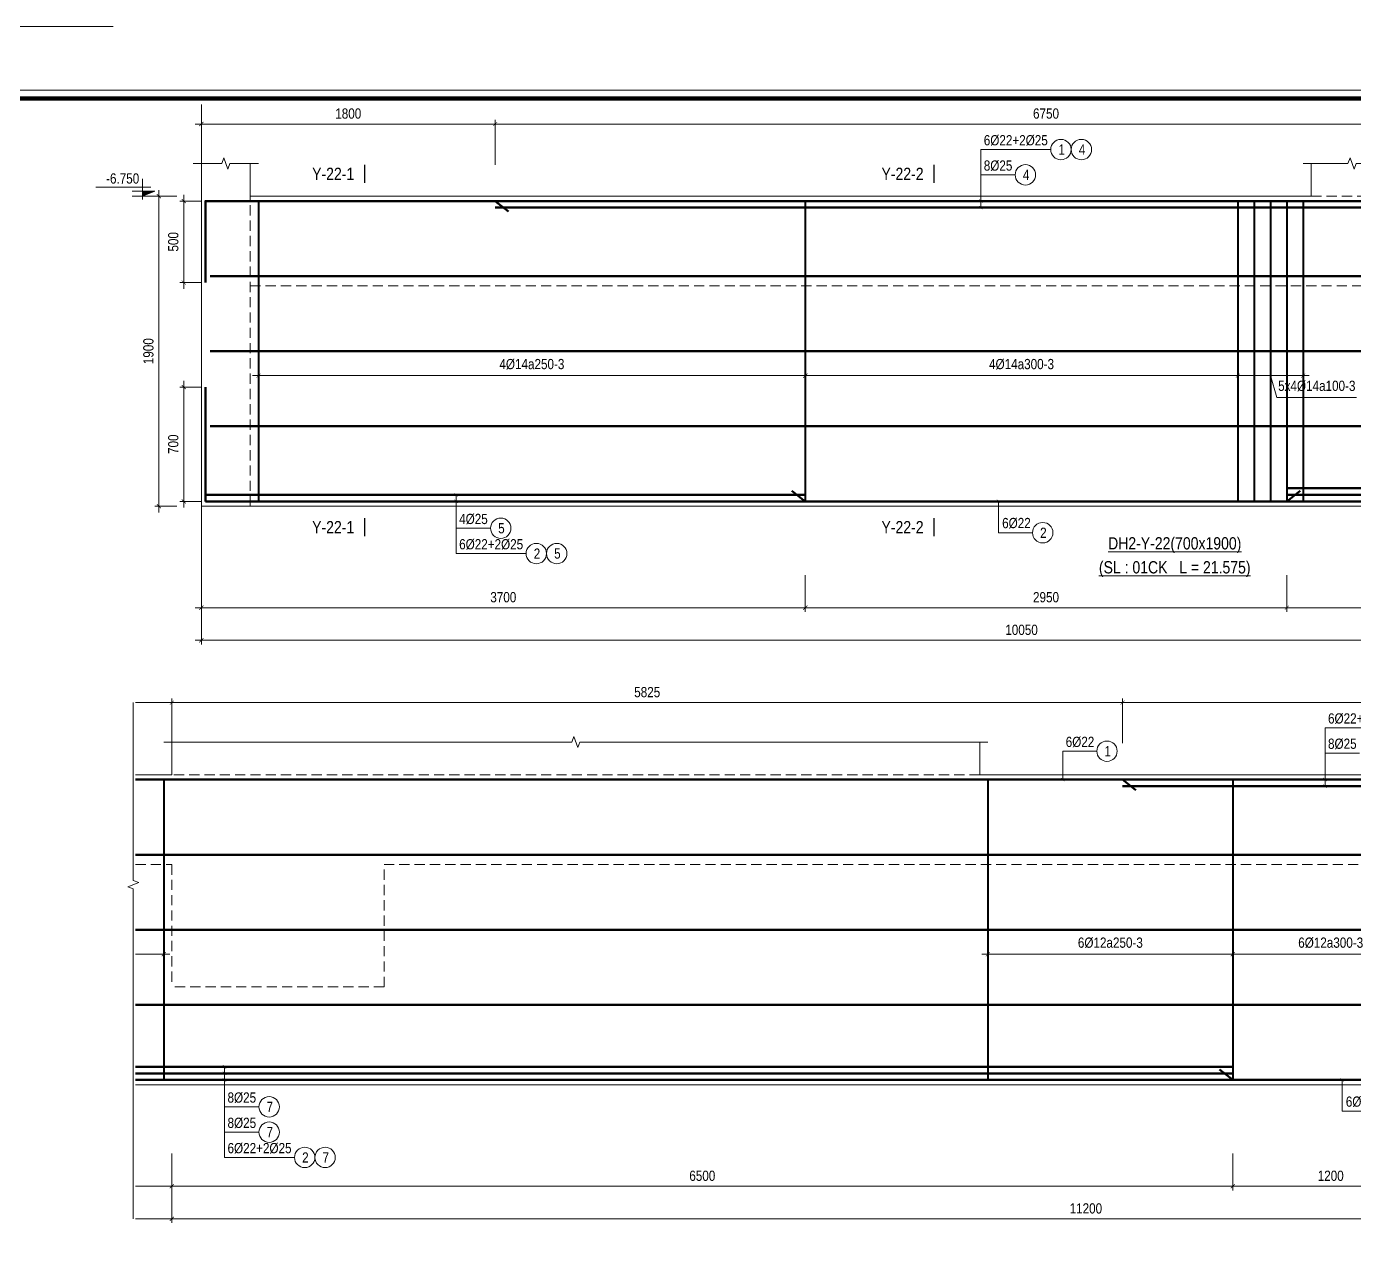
# Model space of a CAD drawing. Header units: millimetres. Extents: x 3014920 to 3563667, y -1638653 to -1356471.
# Drawn here: x 3280740 to 3288876, y -1613131 to -1605675 of the extents above; entities that cross this region are included whole.
import ezdxf
from ezdxf.enums import TextEntityAlignment as Align
from ezdxf.xclip import XClip

# ---------------------------------------------------------------- set-up
doc = ezdxf.new("R2010")
doc.units = ezdxf.units.MM
doc.header["$MEASUREMENT"] = 0
doc.header["$XCLIPFRAME"] = 0
doc.header["$PDMODE"] = 2
for name, pattern in [('6 TANG DIEN HINH 14-15$0$ACAD_ISO10W100', [18, 12, -3, 0, -3]), ('ACAD_ISO04W100', [30, 24, -3, 0, -3]), ('HIDDEN', [0.375, 0.25, -0.125])]:
    doc.linetypes.add(name, pattern=pattern)
doc.layers.get('0').update_dxf_attribs({"lineweight": 9})
doc.layers.get('Defpoints').update_dxf_attribs({"color": 10, "lineweight": 0})
for name, color, linetype, lineweight in [('CDAI', 21, 'Continuous', 40), ('CTHEP', 50, 'Continuous', 50), ('DBAO', 90, 'Continuous', 13), ('DGIONG', 130, 'Continuous', 13), ('DMo', 9, 'HIDDEN', 9), ('HATCH', 154, 'Continuous', 9), ('KTH', 154, 'Continuous', 9), ('Net khuat', 8, 'HIDDEN', 13), ('TEXT', 7, 'Continuous', 15), ('TRUC', 251, 'ACAD_ISO04W100', 9)]:
    doc.layers.add(name, color=color, linetype=linetype, lineweight=lineweight)
doc.styles.add('Star-HelCon', font='VHELVCN_0.TTF')
doc.styles.add('TTP-HelCon', font='VHELVCN_0.TTF')
doc.styles.add('VNI-HELVE-CONDENSE', font='VHELVCN_0.TTF')
doc.dimstyles.new('kc-25', dxfattribs={"dimtxt": 62.5, "dimasz": 20, "dimexe": 20, "dimexo": 50, "dimgap": 25, "dimtad": 3, "dimdec": 0, "dimzin": 0, "dimdsep": 46, "dimtxsty": 'VNI-HELVE-CONDENSE', "dimblk": 'DIM', "dimcen": 2.5, "dimclrd": 256, "dimclre": 154, "dimclrt": 7, "dimaunit": 1, "dimadec": 0, "dimazin": 0, "dimtfac": 1, "dimtdec": 0, "dimtix": 1, "dimtmove": 0, "dimatfit": 3, "dimldrblk": 'DOT', "dimfxl": 1, "dimtolj": 1, "dimtzin": 0, "dimarcsym": 0})
doc.dimstyles.new('TTP-25', dxfattribs={"dimscale": 25, "dimtxt": 2.5, "dimasz": 1, "dimexe": 1, "dimexo": 1, "dimgap": 0.09, "dimtad": 0, "dimdec": 4, "dimrnd": 1, "dimzin": 9, "dimdsep": 46, "dimtxsty": 'TTP-HelCon', "dimblk": 'ARCHTICK', "dimcen": 0.09, "dimdle": 1.5, "dimclrd": 256, "dimclre": 256, "dimclrt": 7, "dimadec": 0, "dimazin": 0, "dimtfac": 1, "dimtdec": 4, "dimtmove": 0, "dimatfit": 3, "dimldrblk": 'ARCHTICK', "dimfxl": 1, "dimtvp": 1, "dimtolj": 1, "dimtzin": 0, "dimarcsym": 0})

# ---------------------------------------------------------------- blocks, each defined once
blk = doc.blocks.new('_ArchTick')
at = {"color": 0, "linetype": 'ByBlock', "const_width": 0.15}
blk.add_lwpolyline([(-0.5, -0.5), (0.5, 0.5)], dxfattribs=at)
blk = doc.blocks.new('*D2799')
at = {"layer": 'Defpoints', "color": 0, "transparency": 16777216}
for p in [(1500, -2296.5), (11550, -2296.5), (1500, -2721.4)]:
    blk.add_point(p, dxfattribs=at)
at = {"layer": 'KTH', "lineweight": -2, "transparency": 16777216}
for p, q in [((1500, -2321.5), (1500, -2746.4)), ((11550, -2321.5), (11550, -2746.4)), ((11587.5, -2721.4), (1462.5, -2721.4))]:
    blk.add_line(p, q, dxfattribs=at)
at = {"layer": 'KTH', "lineweight": -2, "transparency": 16777216, "xscale": 25, "yscale": 25, "zscale": 25, "rotation": 180}
blk.add_blockref('_ArchTick', (1500, -2721.4), dxfattribs=at)
at = {"layer": 'KTH', "lineweight": -2, "transparency": 16777216, "xscale": 25, "yscale": 25, "zscale": 25}
blk.add_blockref('_ArchTick', (11550, -2721.4), dxfattribs=at)
at = {"layer": 'KTH', "color": 7, "transparency": 16777216, "insert": (6525, -2657.6), "char_height": 62.5, "attachment_point": 5, "style": 'TTP-HelCon'}
blk.add_mtext('\\A1;10050', dxfattribs=at)
blk = doc.blocks.new('*D2800')
at = {"layer": 'Defpoints', "color": 0, "transparency": 16777216}
for p in [(3300, 441.7), (3300, 167.7), (10050, 167.7)]:
    blk.add_point(p, dxfattribs=at)
at = {"layer": 'KTH', "lineweight": -2, "transparency": 16777216}
for p, q in [((10087.5, 441.7), (3262.5, 441.7)), ((3300, 192.7), (3300, 466.7)), ((10050, 192.7), (10050, 466.7))]:
    blk.add_line(p, q, dxfattribs=at)
at = {"layer": 'KTH', "lineweight": -2, "transparency": 16777216, "xscale": 25, "yscale": 25, "zscale": 25, "rotation": 180}
blk.add_blockref('_ArchTick', (3300, 441.7), dxfattribs=at)
at = {"layer": 'KTH', "lineweight": -2, "transparency": 16777216, "xscale": 25, "yscale": 25, "zscale": 25}
blk.add_blockref('_ArchTick', (10050, 441.7), dxfattribs=at)
at = {"layer": 'KTH', "color": 7, "transparency": 16777216, "insert": (6675, 505.5), "char_height": 62.5, "attachment_point": 5, "style": 'TTP-HelCon'}
blk.add_mtext('\\A1;6750', dxfattribs=at)
blk = doc.blocks.new('*D2801')
at = {"layer": 'Defpoints', "color": 0, "transparency": 16777216}
for p in [(1500, 441.7), (1500, 167.7), (3300, 167.7)]:
    blk.add_point(p, dxfattribs=at)
at = {"layer": 'KTH', "lineweight": -2, "transparency": 16777216}
for p, q in [((3337.5, 441.7), (1462.5, 441.7)), ((1500, 192.7), (1500, 466.7)), ((3300, 192.7), (3300, 466.7))]:
    blk.add_line(p, q, dxfattribs=at)
at = {"layer": 'KTH', "lineweight": -2, "transparency": 16777216, "xscale": 25, "yscale": 25, "zscale": 25, "rotation": 180}
blk.add_blockref('_ArchTick', (1500, 441.7), dxfattribs=at)
at = {"layer": 'KTH', "lineweight": -2, "transparency": 16777216, "xscale": 25, "yscale": 25, "zscale": 25}
blk.add_blockref('_ArchTick', (3300, 441.7), dxfattribs=at)
at = {"layer": 'KTH', "color": 7, "transparency": 16777216, "insert": (2400, 505.5), "char_height": 62.5, "attachment_point": 5, "style": 'TTP-HelCon'}
blk.add_mtext('\\A1;1800', dxfattribs=at)
blk = doc.blocks.new('*D2802')
at = {"layer": 'Defpoints', "color": 0, "transparency": 16777216}
for p in [(1500, -2296.5), (5200, -2296.5), (5200, -2521.5)]:
    blk.add_point(p, dxfattribs=at)
at = {"layer": 'KTH', "lineweight": -2, "transparency": 16777216}
for p, q in [((1500, -2321.5), (1500, -2546.5)), ((5200, -2321.5), (5200, -2546.5)), ((1462.5, -2521.5), (5237.5, -2521.5))]:
    blk.add_line(p, q, dxfattribs=at)
at = {"layer": 'KTH', "lineweight": -2, "transparency": 16777216, "xscale": 25, "yscale": 25, "zscale": 25, "rotation": 180}
blk.add_blockref('_ArchTick', (1500, -2521.5), dxfattribs=at)
at = {"layer": 'KTH', "lineweight": -2, "transparency": 16777216, "xscale": 25, "yscale": 25, "zscale": 25}
blk.add_blockref('_ArchTick', (5200, -2521.5), dxfattribs=at)
at = {"layer": 'KTH', "color": 7, "transparency": 16777216, "insert": (3350, -2457.6), "char_height": 62.5, "attachment_point": 5, "style": 'TTP-HelCon'}
blk.add_mtext('\\A1;3700', dxfattribs=at)
blk = doc.blocks.new('*D2803')
at = {"layer": 'Defpoints', "color": 0, "transparency": 16777216}
for p in [(5200, -2296.5), (8150, -2296.5), (8150, -2521.5)]:
    blk.add_point(p, dxfattribs=at)
at = {"layer": 'KTH', "lineweight": -2, "transparency": 16777216}
for p, q in [((5200, -2321.5), (5200, -2546.5)), ((8150, -2321.5), (8150, -2546.5)), ((5162.5, -2521.5), (8187.5, -2521.5))]:
    blk.add_line(p, q, dxfattribs=at)
at = {"layer": 'KTH', "lineweight": -2, "transparency": 16777216, "xscale": 25, "yscale": 25, "zscale": 25, "rotation": 180}
blk.add_blockref('_ArchTick', (5200, -2521.5), dxfattribs=at)
at = {"layer": 'KTH', "lineweight": -2, "transparency": 16777216, "xscale": 25, "yscale": 25, "zscale": 25}
blk.add_blockref('_ArchTick', (8150, -2521.5), dxfattribs=at)
at = {"layer": 'KTH', "color": 7, "transparency": 16777216, "insert": (6675, -2457.6), "char_height": 62.5, "attachment_point": 5, "style": 'TTP-HelCon'}
blk.add_mtext('\\A1;2950', dxfattribs=at)
blk = doc.blocks.new('*D2804')
at = {"layer": 'Defpoints', "color": 0, "transparency": 16777216}
for p in [(1850, -602.9), (5200, -602.9), (5200, -1100)]:
    blk.add_point(p, dxfattribs=at)
at = {"layer": 'KTH', "lineweight": -2, "transparency": 16777216}
for p, q in [((1850, -627.9), (1850, -1125)), ((5200, -627.9), (5200, -1125)), ((1812.5, -1100), (5237.5, -1100))]:
    blk.add_line(p, q, dxfattribs=at)
at = {"layer": 'KTH', "lineweight": -2, "transparency": 16777216, "xscale": 25, "yscale": 25, "zscale": 25, "rotation": 180}
blk.add_blockref('_ArchTick', (1850, -1100), dxfattribs=at)
at = {"layer": 'KTH', "lineweight": -2, "transparency": 16777216, "xscale": 25, "yscale": 25, "zscale": 25}
blk.add_blockref('_ArchTick', (5200, -1100), dxfattribs=at)
at = {"layer": 'KTH', "color": 7, "transparency": 16777216, "insert": (3525, -1030.1), "char_height": 62.5, "attachment_point": 5, "style": 'TTP-HelCon'}
blk.add_mtext('\\A1;4Þ14a250-3', dxfattribs=at)
blk = doc.blocks.new('*D2805')
at = {"layer": 'Defpoints', "color": 0, "transparency": 16777216}
for p in [(5200, -602.9), (7850, -602.9), (7850, -1100)]:
    blk.add_point(p, dxfattribs=at)
at = {"layer": 'KTH', "lineweight": -2, "transparency": 16777216}
for p, q in [((5200, -627.9), (5200, -1125)), ((7850, -627.9), (7850, -1125)), ((5162.5, -1100), (7887.5, -1100))]:
    blk.add_line(p, q, dxfattribs=at)
at = {"layer": 'KTH', "lineweight": -2, "transparency": 16777216, "xscale": 25, "yscale": 25, "zscale": 25, "rotation": 180}
blk.add_blockref('_ArchTick', (5200, -1100), dxfattribs=at)
at = {"layer": 'KTH', "lineweight": -2, "transparency": 16777216, "xscale": 25, "yscale": 25, "zscale": 25}
blk.add_blockref('_ArchTick', (7850, -1100), dxfattribs=at)
at = {"layer": 'KTH', "color": 7, "transparency": 16777216, "insert": (6525, -1030.1), "char_height": 62.5, "attachment_point": 5, "style": 'TTP-HelCon'}
blk.add_mtext('\\A1;4Þ14a300-3', dxfattribs=at)
blk = doc.blocks.new('DIM')
h = blk.add_hatch(color=1)
h.paths.add_polyline_path([(0.49, 0.29, 1), (0.29, 0.49), (-0.19, 0), (0.19, 0)])
h.paths.add_polyline_path([(0.19, 0), (-0.19, 0), (-0.49, -0.29, 1), (-0.29, -0.49)])
at = {"color": 9}
for p, q in [((-0.19, 0), (-1.5, 0)), ((0.19, 0), (1.5, 0))]:
    blk.add_line(p, q, dxfattribs=at)
at = {"color": 1}
for p, q in [((-0.49, -0.29), (0.29, 0.49)), ((-0.29, -0.49), (0.49, 0.29)), ((-0.19, 0), (0.19, 0))]:
    blk.add_line(p, q, dxfattribs=at)
blk.add_arc((-0.39, -0.39), 0.138, 135, 315, dxfattribs=at)
blk = doc.blocks.new('*D2807')
at = {"layer": 'Defpoints', "color": 0, "transparency": 16777216}
for p in [(1375.6, 0), (1239.6, -1900), (1375.6, -1900)]:
    blk.add_point(p, dxfattribs=at)
at = {"layer": 'KTH', "lineweight": -2, "transparency": 16777216}
for p, q in [((1350.6, 0), (1214.6, 0)), ((1239.6, 37.5), (1239.6, -1937.5)), ((1350.6, -1900), (1214.6, -1900))]:
    blk.add_line(p, q, dxfattribs=at)
at = {"layer": 'KTH', "lineweight": -2, "transparency": 16777216, "xscale": 25, "yscale": 25, "zscale": 25}
for p, rotation in [((1239.6, 0), 90), ((1239.6, -1900), 270)]:
    blk.add_blockref('_ArchTick', p, dxfattribs=dict(at, rotation=rotation))
at = {"layer": 'KTH', "color": 7, "transparency": 16777216, "insert": (1175.7, -950), "char_height": 62.5, "attachment_point": 5, "rotation": 90, "style": 'TTP-HelCon'}
blk.add_mtext('\\A1;1900', dxfattribs=at)
blk = doc.blocks.new('CODE')
at = {"layer": 'DBAO'}
for p, q in [((-62.5, -20), (-62.5, 105)), ((-62.5, 0), (-137.5, 30)), ((-137.5, 30), (0, 30)), ((-137.5, 0), (0, 0)), ((-112.5, 55), (223.6, 55))]:
    blk.add_line(p, q, dxfattribs=at)
at = {"layer": 'HATCH', "color": 1}
blk.add_solid([(-62.5, 0), (-137.5, 30), (-62.5, 30)], dxfattribs=at)
blk = doc.blocks.new('*D2808')
at = {"layer": 'Defpoints', "color": 0, "transparency": 16777216}
for p in [(9250, -602.9), (11500, -602.9), (9250, -1100)]:
    blk.add_point(p, dxfattribs=at)
at = {"layer": 'KTH', "lineweight": -2, "transparency": 16777216}
for p, q in [((9250, -627.9), (9250, -1125)), ((11500, -627.9), (11500, -1125)), ((11537.5, -1100), (9212.5, -1100))]:
    blk.add_line(p, q, dxfattribs=at)
at = {"layer": 'KTH', "lineweight": -2, "transparency": 16777216, "xscale": 25, "yscale": 25, "zscale": 25, "rotation": 180}
blk.add_blockref('_ArchTick', (9250, -1100), dxfattribs=at)
at = {"layer": 'KTH', "lineweight": -2, "transparency": 16777216, "xscale": 25, "yscale": 25, "zscale": 25}
blk.add_blockref('_ArchTick', (11500, -1100), dxfattribs=at)
at = {"layer": 'KTH', "color": 7, "transparency": 16777216, "insert": (10375, -1030.1), "char_height": 62.5, "attachment_point": 5, "style": 'TTP-HelCon'}
blk.add_mtext('\\A1;6Þ12a250-3', dxfattribs=at)
blk = doc.blocks.new('*D2790')
at = {"layer": 'Defpoints', "color": 0, "transparency": 16777216}
for p in [(11550, 441.7), (10050, 167.7), (11550, 167.7)]:
    blk.add_point(p, dxfattribs=at)
at = {"layer": 'KTH', "lineweight": -2, "transparency": 16777216}
for p, q in [((10012.5, 441.7), (11587.5, 441.7)), ((10050, 192.7), (10050, 466.7)), ((11550, 192.7), (11550, 466.7))]:
    blk.add_line(p, q, dxfattribs=at)
at = {"layer": 'KTH', "lineweight": -2, "transparency": 16777216, "xscale": 25, "yscale": 25, "zscale": 25, "rotation": 180}
blk.add_blockref('_ArchTick', (10050, 441.7), dxfattribs=at)
at = {"layer": 'KTH', "lineweight": -2, "transparency": 16777216, "xscale": 25, "yscale": 25, "zscale": 25}
blk.add_blockref('_ArchTick', (11550, 441.7), dxfattribs=at)
at = {"layer": 'KTH', "color": 7, "transparency": 16777216, "insert": (10800, 505.5), "char_height": 62.5, "attachment_point": 5, "style": 'TTP-HelCon'}
blk.add_mtext('\\A1;1500', dxfattribs=at)
blk = doc.blocks.new('*D2791')
at = {"layer": 'Defpoints', "color": 0, "transparency": 16777216}
for p in [(17375, 441.7), (11550, 167.7), (17375, 167.7)]:
    blk.add_point(p, dxfattribs=at)
at = {"layer": 'KTH', "lineweight": -2, "transparency": 16777216}
for p, q in [((11512.5, 441.7), (17412.5, 441.7)), ((11550, 192.7), (11550, 466.7)), ((17375, 192.7), (17375, 466.7))]:
    blk.add_line(p, q, dxfattribs=at)
at = {"layer": 'KTH', "lineweight": -2, "transparency": 16777216, "xscale": 25, "yscale": 25, "zscale": 25, "rotation": 180}
blk.add_blockref('_ArchTick', (11550, 441.7), dxfattribs=at)
at = {"layer": 'KTH', "lineweight": -2, "transparency": 16777216, "xscale": 25, "yscale": 25, "zscale": 25}
blk.add_blockref('_ArchTick', (17375, 441.7), dxfattribs=at)
at = {"layer": 'KTH', "color": 7, "transparency": 16777216, "insert": (14462.5, 505.5), "char_height": 62.5, "attachment_point": 5, "style": 'TTP-HelCon'}
blk.add_mtext('\\A1;5825', dxfattribs=at)
blk = doc.blocks.new('*D2792')
at = {"layer": 'Defpoints', "color": 0, "transparency": 16777216}
for p in [(17375, 441.7), (17375, 167.7), (21475, 167.7)]:
    blk.add_point(p, dxfattribs=at)
at = {"layer": 'KTH', "lineweight": -2, "transparency": 16777216}
for p, q in [((21512.5, 441.7), (17337.5, 441.7)), ((17375, 192.7), (17375, 466.7)), ((21475, 192.7), (21475, 466.7))]:
    blk.add_line(p, q, dxfattribs=at)
at = {"layer": 'KTH', "lineweight": -2, "transparency": 16777216, "xscale": 25, "yscale": 25, "zscale": 25, "rotation": 180}
blk.add_blockref('_ArchTick', (17375, 441.7), dxfattribs=at)
at = {"layer": 'KTH', "lineweight": -2, "transparency": 16777216, "xscale": 25, "yscale": 25, "zscale": 25}
blk.add_blockref('_ArchTick', (21475, 441.7), dxfattribs=at)
at = {"layer": 'KTH', "color": 7, "transparency": 16777216, "insert": (19425, 505.5), "char_height": 62.5, "attachment_point": 5, "style": 'TTP-HelCon'}
blk.add_mtext('\\A1;4100', dxfattribs=at)
blk = doc.blocks.new('*D2793')
at = {"layer": 'Defpoints', "color": 0, "transparency": 16777216}
for p in [(18050, -602.9), (19250, -602.9), (18050, -1100)]:
    blk.add_point(p, dxfattribs=at)
at = {"layer": 'KTH', "lineweight": -2, "transparency": 16777216}
for p, q in [((18050, -627.9), (18050, -1125)), ((19250, -627.9), (19250, -1125)), ((19287.5, -1100), (18012.5, -1100))]:
    blk.add_line(p, q, dxfattribs=at)
at = {"layer": 'KTH', "lineweight": -2, "transparency": 16777216, "xscale": 25, "yscale": 25, "zscale": 25, "rotation": 180}
blk.add_blockref('_ArchTick', (18050, -1100), dxfattribs=at)
at = {"layer": 'KTH', "lineweight": -2, "transparency": 16777216, "xscale": 25, "yscale": 25, "zscale": 25}
blk.add_blockref('_ArchTick', (19250, -1100), dxfattribs=at)
at = {"layer": 'KTH', "color": 7, "transparency": 16777216, "insert": (18650, -1030.1), "char_height": 62.5, "attachment_point": 5, "style": 'TTP-HelCon'}
blk.add_mtext('\\A1;6Þ12a300-3', dxfattribs=at)
blk = doc.blocks.new('*D2795')
at = {"layer": 'Defpoints', "color": 0, "transparency": 16777216}
for p in [(8150, -2296.5), (11550, -2296.5), (8150, -2521.5)]:
    blk.add_point(p, dxfattribs=at)
at = {"layer": 'KTH', "lineweight": -2, "transparency": 16777216}
for p, q in [((8150, -2321.5), (8150, -2546.5)), ((11550, -2321.5), (11550, -2546.5)), ((11587.5, -2521.5), (8112.5, -2521.5))]:
    blk.add_line(p, q, dxfattribs=at)
at = {"layer": 'KTH', "lineweight": -2, "transparency": 16777216, "xscale": 25, "yscale": 25, "zscale": 25, "rotation": 180}
blk.add_blockref('_ArchTick', (8150, -2521.5), dxfattribs=at)
at = {"layer": 'KTH', "lineweight": -2, "transparency": 16777216, "xscale": 25, "yscale": 25, "zscale": 25}
blk.add_blockref('_ArchTick', (11550, -2521.5), dxfattribs=at)
at = {"layer": 'KTH', "color": 7, "transparency": 16777216, "insert": (9850, -2457.6), "char_height": 62.5, "attachment_point": 5, "style": 'TTP-HelCon'}
blk.add_mtext('\\A1;3400', dxfattribs=at)
blk = doc.blocks.new('*D2796')
at = {"layer": 'Defpoints', "color": 0, "transparency": 16777216}
for p in [(11550, -2296.5), (18050, -2296.5), (18050, -2521.5)]:
    blk.add_point(p, dxfattribs=at)
at = {"layer": 'KTH', "lineweight": -2, "transparency": 16777216}
for p, q in [((11550, -2321.5), (11550, -2546.5)), ((18050, -2321.5), (18050, -2546.5)), ((11512.5, -2521.5), (18087.5, -2521.5))]:
    blk.add_line(p, q, dxfattribs=at)
at = {"layer": 'KTH', "lineweight": -2, "transparency": 16777216, "xscale": 25, "yscale": 25, "zscale": 25, "rotation": 180}
blk.add_blockref('_ArchTick', (11550, -2521.5), dxfattribs=at)
at = {"layer": 'KTH', "lineweight": -2, "transparency": 16777216, "xscale": 25, "yscale": 25, "zscale": 25}
blk.add_blockref('_ArchTick', (18050, -2521.5), dxfattribs=at)
at = {"layer": 'KTH', "color": 7, "transparency": 16777216, "insert": (14800, -2457.6), "char_height": 62.5, "attachment_point": 5, "style": 'TTP-HelCon'}
blk.add_mtext('\\A1;6500', dxfattribs=at)
blk = doc.blocks.new('*D2797')
at = {"layer": 'Defpoints', "color": 0, "transparency": 16777216}
for p in [(18050, -2296.5), (19250, -2296.5), (19250, -2521.5)]:
    blk.add_point(p, dxfattribs=at)
at = {"layer": 'KTH', "lineweight": -2, "transparency": 16777216}
for p, q in [((18050, -2321.5), (18050, -2546.5)), ((19250, -2321.5), (19250, -2546.5)), ((18012.5, -2521.5), (19287.5, -2521.5))]:
    blk.add_line(p, q, dxfattribs=at)
at = {"layer": 'KTH', "lineweight": -2, "transparency": 16777216, "xscale": 25, "yscale": 25, "zscale": 25, "rotation": 180}
blk.add_blockref('_ArchTick', (18050, -2521.5), dxfattribs=at)
at = {"layer": 'KTH', "lineweight": -2, "transparency": 16777216, "xscale": 25, "yscale": 25, "zscale": 25}
blk.add_blockref('_ArchTick', (19250, -2521.5), dxfattribs=at)
at = {"layer": 'KTH', "color": 7, "transparency": 16777216, "insert": (18650, -2457.6), "char_height": 62.5, "attachment_point": 5, "style": 'TTP-HelCon'}
blk.add_mtext('\\A1;1200', dxfattribs=at)
blk = doc.blocks.new('*D2798')
at = {"layer": 'Defpoints', "color": 0, "transparency": 16777216}
for p in [(11550, -2296.5), (22750, -2496.4), (22750, -2721.4)]:
    blk.add_point(p, dxfattribs=at)
at = {"layer": 'KTH', "lineweight": -2, "transparency": 16777216}
for p, q in [((11550, -2321.5), (11550, -2746.4)), ((22750, -2521.4), (22750, -2746.4)), ((11512.5, -2721.4), (22787.5, -2721.4))]:
    blk.add_line(p, q, dxfattribs=at)
at = {"layer": 'KTH', "lineweight": -2, "transparency": 16777216, "xscale": 25, "yscale": 25, "zscale": 25, "rotation": 180}
blk.add_blockref('_ArchTick', (11550, -2721.4), dxfattribs=at)
at = {"layer": 'KTH', "lineweight": -2, "transparency": 16777216, "xscale": 25, "yscale": 25, "zscale": 25}
blk.add_blockref('_ArchTick', (22750, -2721.4), dxfattribs=at)
at = {"layer": 'KTH', "color": 7, "transparency": 16777216, "insert": (17150, -2657.6), "char_height": 62.5, "attachment_point": 5, "style": 'TTP-HelCon'}
blk.add_mtext('\\A1;11200', dxfattribs=at)
blk = doc.blocks.new('MC')
at = {"layer": 'CTHEP', "const_width": 10, "elevation": 0}
blk.add_lwpolyline([(36, 150), (36, 0)], dxfattribs=at)
at = {"layer": 'TEXT', "style": 'TTP-HelCon'}
blk.add_attdef('A', text='', height=100, dxfattribs=at).set_placement((-50, 26), align=Align.RIGHT)
blk = doc.blocks.new('*D2787')
at = {"layer": 'Defpoints', "color": 0, "transparency": 16777216}
for p in [(16550, -608.6), (18050, -602.9), (16550, -1100)]:
    blk.add_point(p, dxfattribs=at)
at = {"layer": 'KTH', "lineweight": -2, "transparency": 16777216}
for p, q in [((16550, -633.6), (16550, -1125)), ((18050, -627.9), (18050, -1125)), ((18087.5, -1100), (16512.5, -1100))]:
    blk.add_line(p, q, dxfattribs=at)
at = {"layer": 'KTH', "lineweight": -2, "transparency": 16777216, "xscale": 25, "yscale": 25, "zscale": 25, "rotation": 180}
blk.add_blockref('_ArchTick', (16550, -1100), dxfattribs=at)
at = {"layer": 'KTH', "lineweight": -2, "transparency": 16777216, "xscale": 25, "yscale": 25, "zscale": 25}
blk.add_blockref('_ArchTick', (18050, -1100), dxfattribs=at)
at = {"layer": 'KTH', "color": 7, "transparency": 16777216, "insert": (17300, -1030.1), "char_height": 62.5, "attachment_point": 5, "style": 'TTP-HelCon'}
blk.add_mtext('\\A1;6Þ12a250-3', dxfattribs=at)
blk = doc.blocks.new('*D2783')
at = {"layer": 'Defpoints', "color": 0, "transparency": 16777216}
for p in [(1392.1, -30), (1524.5, -30), (1524.5, -530)]:
    blk.add_point(p, dxfattribs=at)
at = {"layer": 'KTH', "lineweight": -2, "transparency": 16777216}
for p, q in [((1392.1, -567.5), (1392.1, 7.5)), ((1499.5, -30), (1367.1, -30)), ((1499.5, -530), (1367.1, -530))]:
    blk.add_line(p, q, dxfattribs=at)
at = {"layer": 'KTH', "lineweight": -2, "transparency": 16777216, "xscale": 25, "yscale": 25, "zscale": 25}
for p, rotation in [((1392.1, -30), 90), ((1392.1, -530), 270)]:
    blk.add_blockref('_ArchTick', p, dxfattribs=dict(at, rotation=rotation))
at = {"layer": 'KTH', "color": 7, "transparency": 16777216, "insert": (1328.3, -280), "char_height": 62.5, "attachment_point": 5, "rotation": 90, "style": 'TTP-HelCon'}
blk.add_mtext('\\A1;500', dxfattribs=at)
blk = doc.blocks.new('*D2784')
at = {"layer": 'Defpoints', "color": 0, "transparency": 16777216}
for p in [(1524.5, -1170), (1392.1, -1870), (1524.5, -1870)]:
    blk.add_point(p, dxfattribs=at)
at = {"layer": 'KTH', "lineweight": -2, "transparency": 16777216}
for p, q in [((1392.1, -1132.5), (1392.1, -1907.5)), ((1499.5, -1170), (1367.1, -1170)), ((1499.5, -1870), (1367.1, -1870))]:
    blk.add_line(p, q, dxfattribs=at)
at = {"layer": 'KTH', "lineweight": -2, "transparency": 16777216, "xscale": 25, "yscale": 25, "zscale": 25}
for p, rotation in [((1392.1, -1170), 90), ((1392.1, -1870), 270)]:
    blk.add_blockref('_ArchTick', p, dxfattribs=dict(at, rotation=rotation))
at = {"layer": 'KTH', "color": 7, "transparency": 16777216, "insert": (1328.3, -1520), "char_height": 62.5, "attachment_point": 5, "rotation": 90, "style": 'TTP-HelCon'}
blk.add_mtext('\\A1;700', dxfattribs=at)
blk = doc.blocks.new('*D2810')
at = {"layer": 'Defpoints', "color": 0, "transparency": 16777216}
for p in [(7850, -602.9), (8250, -602.9), (7850, -1100)]:
    blk.add_point(p, dxfattribs=at)
at = {"layer": 'KTH', "lineweight": -2, "transparency": 16777216}
for p, q in [((7850, -627.9), (7850, -1125)), ((8250, -627.9), (8250, -1125)), ((8287.5, -1100), (7812.5, -1100)), ((8050, -1100), (8090, -1233.3)), ((8090, -1233.3), (8577.6, -1233.3))]:
    blk.add_line(p, q, dxfattribs=at)
at = {"layer": 'KTH', "lineweight": -2, "transparency": 16777216, "xscale": 25, "yscale": 25, "zscale": 25, "rotation": 180}
blk.add_blockref('_ArchTick', (7850, -1100), dxfattribs=at)
at = {"layer": 'KTH', "lineweight": -2, "transparency": 16777216, "xscale": 25, "yscale": 25, "zscale": 25}
blk.add_blockref('_ArchTick', (8250, -1100), dxfattribs=at)
at = {"layer": 'KTH', "color": 7, "transparency": 16777216, "insert": (8333.8, -1163.3), "char_height": 62.5, "attachment_point": 5, "style": 'TTP-HelCon'}
blk.add_mtext('\\A1;5x4Þ14a100-3', dxfattribs=at)
blk = doc.blocks.new('CHG_XX_Khung ten')
blk.add_lwpolyline([(15, 579), (826, 579), (826, 15), (15, 15)], close=True)
at = {"color": 4, "linetype": 'Continuous', "const_width": 1}
blk.add_lwpolyline([(17, 577), (824, 577), (824, 17), (17, 17)], close=True, dxfattribs=at)
at = {"layer": 'Defpoints', "color": 1, "ltscale": 2}
blk.add_lwpolyline([(40.06, 594), (0, 594), (0, 554)], dxfattribs=at)
blk = doc.blocks.new('2Y-22')
for p in [(5199.9925, -490), (5199.9925, -950), (5199.9925, -1410)]:
    blk.add_point(p)
at = {"layer": 'CDAI'}
for points in [[(1849.9925, -30), (1849.9925, -1870)], [(5199.9925, -30), (5199.9925, -1870)], [(7849.99478, -30.00001), (7849.99478, -1870.00001)], [(7949.99478, -30.00001), (7949.99478, -1870.00001)], [(8049.99478, -30.00001), (8049.99478, -1870.00001)], [(8149.99478, -30.00001), (8149.99478, -1870.00001)], [(8249.99478, -30.00001), (8249.99478, -1870.00001)], [(11499.99978, -30), (11499.99978, -1870)], [(16549.99599, -30), (16549.99599, -1870)], [(18049.99599, -30), (18049.99599, -1870)], [(18049.99599, -30), (18049.99599, -1870)]]:
    blk.add_lwpolyline(points, dxfattribs=at)
at = {"layer": 'CTHEP'}
for p, q in [((3381.41839, -94.5255), (3299.9925, -30)), ((17456.42188, -94.5255), (17374.99599, -30)), ((23045, -490), (1554.54176, -490)), ((23045, -950), (1554.54176, -950)), ((1524.54176, -1870), (1524.54176, -1170)), ((23045, -1410), (1554.54176, -1410)), ((1524.54176, -1870), (23045, -1870)), ((5118.56661, -1805.4745), (5199.9925, -1870)), ((8231.42567, -1805.4745), (8149.99978, -1870)), ((17968.57009, -1805.47451), (18049.99599, -1870))]:
    blk.add_line(p, q, dxfattribs=at)
for points in [[(1524.54176, -530), (1524.54176, -30), (23045, -30), (23045, -530)], [(3299.9925, -70), (10049.99978, -70)], [(17374.99599, -70), (21474.99999, -70)], [(5199.9925, -1830), (1524.54176, -1830)], [(8149.99978, -1790), (18049.99599, -1790)], [(8149.99978, -1830), (18049.99599, -1830)]]:
    blk.add_lwpolyline(points, dxfattribs=at)
at = {"layer": 'DBAO', "linetype": 'Continuous'}
for p, q in [((1500, 200), (1500, 0)), ((1800, 200), (1800, 0)), ((8299.99478, 200), (8299.99478, 0)), ((11550, 200), (11550, 0)), ((16500, 200), (16500, 0)), ((1800, 0), (8299.99478, 0)), ((8799.993, 0), (11549.99978, 0)), ((16500, 0), (23075, 0))]:
    blk.add_line(p, q, dxfattribs=at)
at = {"layer": 'DBAO', "linetype": 'Continuous', "flags": 128}
for points in [[(1500, 0), (1500, -1900)], [(23075, 0), (23075, -1900), (1500, -1900)]]:
    blk.add_lwpolyline(points, dxfattribs=at)
at = {"layer": 'DGIONG', "linetype": 'Continuous', "flags": 128}
for points in [[(1850, 200), (1675, 200), (1662.5, 165.65653), (1637.5, 234.34347), (1625, 200), (1450, 200)], [(8849.993, 200), (8574.99389, 200), (8562.49389, 165.65653), (8537.49389, 234.34347), (8524.99389, 200), (8249.97978, 200)], [(16550, 200), (14050, 200), (14037.5, 165.65653), (14012.5, 234.34347), (14000, 200), (11500, 200)]]:
    blk.add_lwpolyline(points, dxfattribs=at)
at = {"layer": 'DGIONG'}
for centre in [(6766.48071, 285.24833), (6891.48071, 285.24833), (6548.59121, 130.26733), (17279.39778, 143.92733), (3334.3366, -2034.94284), (6654.59853, -2062.04426), (12146.19286, -2034.94284), (3552.2261, -2189.92384), (3677.2261, -2189.92384), (12146.19275, -2189.92384), (12364.08225, -2344.90484), (12489.08225, -2344.90484)]:
    blk.add_circle(centre, 62.5, dxfattribs=at)
at = {"layer": 'Net khuat', "ltscale": 250}
for p, q in [((1799.9925, 0), (1800, 0)), ((1799.9925, -1900), (1799.9925, 0)), ((8299.99478, 0), (8799.993, 0)), ((16500, 0), (11549.99978, 0)), ((16699.99879, 0), (16700.00629, 0)), ((1799.9925, -550), (11549.99978, -550)), ((11549.99978, -550), (11549.99978, -1300)), ((12850, -550), (22374.99999, -550)), ((12850, -1300), (12850, -550)), ((12850, -1300), (11550, -1300))]:
    blk.add_line(p, q, dxfattribs=at)
at = {"layer": 'TRUC', "linetype": '6 TANG DIEN HINH 14-15$0$ACAD_ISO10W100', "ltscale": 1250}
blk.add_lwpolyline([(1500, 560.5), (1500, -2389)], dxfattribs=at)
at = {"xscale": 0.75, "yscale": 0.75, "zscale": 0.75}
for p, values in [((2474.04908, 79.50624), {'A': 'Y-22-1'}), ((5962.23238, 79.50624), {'A': 'Y-22-2'})]:
    blk.add_blockref('MC', p, dxfattribs=at).add_auto_attribs(values)
ref = blk.add_blockref('MC', (2474.04908, -1971.55805), dxfattribs=dict(xscale=-0.75, yscale=0.75, zscale=0.75, rotation=180))
ref.add_attrib('A', 'Y-22-1', dxfattribs={"layer": 'TEXT', "height": 75, "style": 'TTP-HelCon'}).set_placement((2436.54908, -2065.68848), align=Align.RIGHT)
ref = blk.add_blockref('MC', (5962.23238, -1971.55805), dxfattribs=dict(xscale=-0.75, yscale=0.75, zscale=0.75, rotation=180))
ref.add_attrib('A', 'Y-22-2', dxfattribs={"layer": 'TEXT', "height": 75, "style": 'TTP-HelCon'}).set_placement((5924.73238, -2065.68848), align=Align.RIGHT)
at = {"layer": 'KTH', "linetype": 'Continuous', "xscale": -1}
blk.add_blockref('CODE', (1077.06194, 0), dxfattribs=at)
at = {"layer": 'TEXT', "style": 'TTP-HelCon'}
for s, p in [('6Þ22+2Þ25', (6293.67283, 311.10128, 0)), ('6Þ22+2Þ25', (18633.54132, 313.51378, 0)), ('8Þ25', (6293.67283, 156.12028, 0)), ('6Þ22', (17026.40955, 169.78028, 0)), ('8Þ25', (18633.54132, 158.53278, 0)), ('4Þ25', (3079.41822, -2009.08989, 0)), ('8Þ25', (11891.27448, -2009.08989, 0)), ('6Þ22', (6406.1103, -2034.1472, 0)), ('6Þ22', (18742.65238, -2034.1472, 0)), ('6Þ22+2Þ25', (3079.41822, -2164.07089, 0)), ('8Þ25', (11891.27438, -2164.07089, 0)), ('6Þ22+2Þ25', (11891.27438, -2319.0519, 0))]:
    blk.add_text(s, height=62.5, dxfattribs=at).set_placement(p)
at = {"layer": 'TEXT', "style": 'Star-HelCon'}
for s, p in [('1', (6770.64738, 285.24833)), ('4', (6895.64738, 285.24833)), ('1', (17283.56444, 143.92733)), ('4', (6552.75788, 130.26733)), ('5', (3338.50327, -2034.94284)), ('2', (6658.7652, -2062.04426)), ('7', (12150.35952, -2034.94284)), ('2', (3556.39277, -2189.92384)), ('5', (3681.39277, -2189.92384)), ('7', (12150.35942, -2189.92384)), ('2', (12368.24892, -2344.90484)), ('7', (12493.24892, -2344.90484))]:
    blk.add_text(s, height=62.5, dxfattribs=at).set_placement(p, align=Align.MIDDLE)
at = {"layer": 'TEXT', "style": 'TTP-HelCon'}
blk.add_text('-6.750', height=62.5, dxfattribs=at).set_placement((1119.32861, 76.99499), align=Align.RIGHT)
for s, p in [('%%UDH2-Y-22(700x1900)', (7463.4655, -2164.60945)), ('%%U(SL : 01CK   L = 21.575)', (7463.4655, -2311.50405))]:
    blk.add_text(s, height=75, dxfattribs=at).set_placement(p, align=Align.CENTER)
at = {"layer": 'KTH'}
for base, p1, p2, picture, middle in [((1500, 441.65978), (3299.9925, 167.65517), (1500, 167.65517), '*D2801', (2399.99625, 505.49311)), ((3299.9925, 441.65978), (10049.99978, 167.65517), (3299.9925, 167.65517), '*D2800', (6674.99614, 505.49311)), ((17374.99599, 441.65978), (21474.99999, 167.65517), (17374.99599, 167.65517), '*D2792', (19424.99799, 505.49311)), ((1500, -2721.4235), (11549.99978, -2296.46776), (1500, -2296.46776), '*D2799', (6524.99989, -2657.59017)), ((5199.9925, -2521.46776), (1500, -2296.46776), (5199.9925, -2296.46776), '*D2802', (3349.99625, -2457.63443)), ((8149.99978, -2521.46776), (5199.9925, -2296.46776), (8149.99978, -2296.46776), '*D2803', (6674.99614, -2457.63443)), ((18049.99599, -2521.46776), (11549.99978, -2296.46776), (18049.99599, -2296.46776), '*D2796', (14799.99788, -2457.63443)), ((19249.99999, -2521.46776), (18049.99599, -2296.46776), (19249.99999, -2296.46776), '*D2797', (18649.99799, -2457.63443))]:
    dim = blk.add_linear_dim(base=base, p1=p1, p2=p2, dimstyle='TTP-25', override={"dimtmove": 1}, dxfattribs=at)
    dim.commit()
    dim.dimension.update_dxf_attribs({"geometry": picture, "text_midpoint": middle})
for base, p1, p2, angle, picture, middle in [((11549.99978, 441.65978), (10049.99978, 167.65517), (11549.99978, 167.65517), 180, '*D2790', (10799.99978, 505.49311)), ((17374.99599, 441.65978), (11549.99978, 167.65517), (17374.99599, 167.65517), 180, '*D2791', (14462.49788, 505.49311)), ((1239.56194, -1900), (1375.56194, 0), (1375.56194, -1900), 90, '*D2807', (1175.72861, -950)), ((1392.08585, -30), (1524.54176, -530), (1524.54176, -30), 90, '*D2783', (1328.25252, -280)), ((1392.08585, -1870), (1524.54176, -1170), (1524.54176, -1870), 90, '*D2784', (1328.25252, -1520)), ((8149.99978, -2521.46776), (11549.99978, -2296.46776), (8149.99978, -2296.46776), 180, '*D2795', (9849.99978, -2457.63443)), ((22750, -2721.4235), (11549.99978, -2296.46776), (22750, -2496.4235), 180, '*D2798', (17149.99989, -2657.59017))]:
    dim = blk.add_linear_dim(base=base, p1=p1, p2=p2, angle=angle, dimstyle='TTP-25', override={"dimtmove": 1}, dxfattribs=at)
    dim.commit()
    dim.dimension.update_dxf_attribs({"geometry": picture, "text_midpoint": middle})
for base, p1, p2, text, picture, middle in [((5199.9925, -1100), (1849.9925, -602.86333), (5199.9925, -602.86333), '4Þ14a250-3', '*D2804', (3524.9925, -1030.08334)), ((7849.99478, -1100), (5199.9925, -602.86333), (7849.99478, -602.86333), '4Þ14a300-3', '*D2805', (6524.99364, -1030.08334))]:
    dim = blk.add_linear_dim(base=base, p1=p1, p2=p2, text=text, dimstyle='TTP-25', override={"dimtmove": 1}, dxfattribs=at)
    dim.commit()
    dim.dimension.update_dxf_attribs({"geometry": picture, "text_midpoint": middle})
for base, p1, p2, text, picture, middle in [((7849.99478, -1100), (8249.99478, -602.86333), (7849.99478, -602.86333), '5x4Þ14a100-3', '*D2810', (8092.21978, -1163.33334)), ((9249.993, -1100), (11499.99978, -602.86333), (9249.993, -602.86333), '6Þ12a250-3', '*D2808', (10374.99639, -1030.08334)), ((16549.99599, -1100), (18049.99599, -602.86333), (16549.99599, -608.58852), '6Þ12a250-3', '*D2787', (17299.99599, -1030.08334)), ((18049.99599, -1100), (19249.99999, -602.86333), (18049.99599, -602.86333), '6Þ12a300-3', '*D2793', (18649.99799, -1030.08334))]:
    dim = blk.add_linear_dim(base=base, p1=p1, p2=p2, angle=180, text=text, dimstyle='TTP-25', override={"dimtmove": 1}, dxfattribs=at)
    dim.commit()
    dim.dimension.update_dxf_attribs({"geometry": picture, "text_midpoint": middle})
at = {"layer": 'DGIONG'}
for points in [[(6275.16106, -30), (6275.1608, 285.24833), (6703.98071, 285.24833)], [(18615.02955, -30), (18615.02929, 287.66084), (19043.8492, 287.66084)], [(6275.16106, -70), (6275.1608, 130.26733), (6486.09121, 130.26733)], [(17007.89778, -30), (17007.89751, 143.92733), (17216.89778, 143.92733)], [(18615.02955, -70), (18615.02929, 132.67984), (18825.9597, 132.67984)], [(3060.90655, -1830), (3060.90619, -2034.94284), (3271.8366, -2034.94284)], [(3060.90651, -1870), (3060.90619, -2189.92384), (3489.7261, -2189.92384)], [(6383.09853, -1870), (6383.09827, -2062.04426), (6592.09853, -2062.04426)], [(11872.76271, -1830), (11872.76234, -2189.92384), (12083.69275, -2189.92384)], [(11872.76266, -1870), (11872.76234, -2344.90484), (12301.58225, -2344.90484)], [(11872.76269, -1790), (11872.76245, -2034.94284), (12083.69286, -2034.94284)], [(18719.64061, -1870), (18719.64035, -2062.04426), (18928.64061, -2062.04426)]]:
    blk.add_leader(points, dimstyle='kc-25', override={"dimtad": 0, "dimldrblk": 'ArchTick', "dimfxl": 100, "dimarcsym": 1}, dxfattribs=at)

msp = doc.modelspace()

# ---------------------------------------------------------------- linework, layer by layer
at = {"layer": 'DGIONG', "linetype": 'Continuous', "flags": 128}
msp.add_lwpolyline([(3281394.51121, -1612980.08478), (3281394.51129, -1610957.22807), (3281360.16783, -1610944.72807), (3281428.85476, -1610919.72807), (3281394.51129, -1610907.22807), (3281394.51118, -1609817.0015)], dxfattribs=at)

# ---------------------------------------------------------------- block references
at = {"layer": 'DMo'}
ref = msp.add_blockref('2Y-22', (3280311.34922, -1606713.9374), dxfattribs=at)
XClip(ref).set_block_clipping_path([(616.9344037347, -3335.598483304), (16853.195806365, 1859.8148891958)])
ref = msp.add_blockref('2Y-22', (3270080.47785, -1610258.66128), dxfattribs=at)
XClip(ref).set_block_clipping_path([(11327.323639039, -3728.2576973098), (24696.779220744, 907.1153040221)])

# ---------------------------------------------------------------- next in the draw order: block references
at = {"color": 5, "xscale": 25.92478421704392, "yscale": 25.92478421704392, "zscale": 25.92478421704392}
msp.add_blockref('CHG_XX_Khung ten', (3280231.54967, -1621074.38806), dxfattribs=at)

doc.saveas('drawing.dxf')
